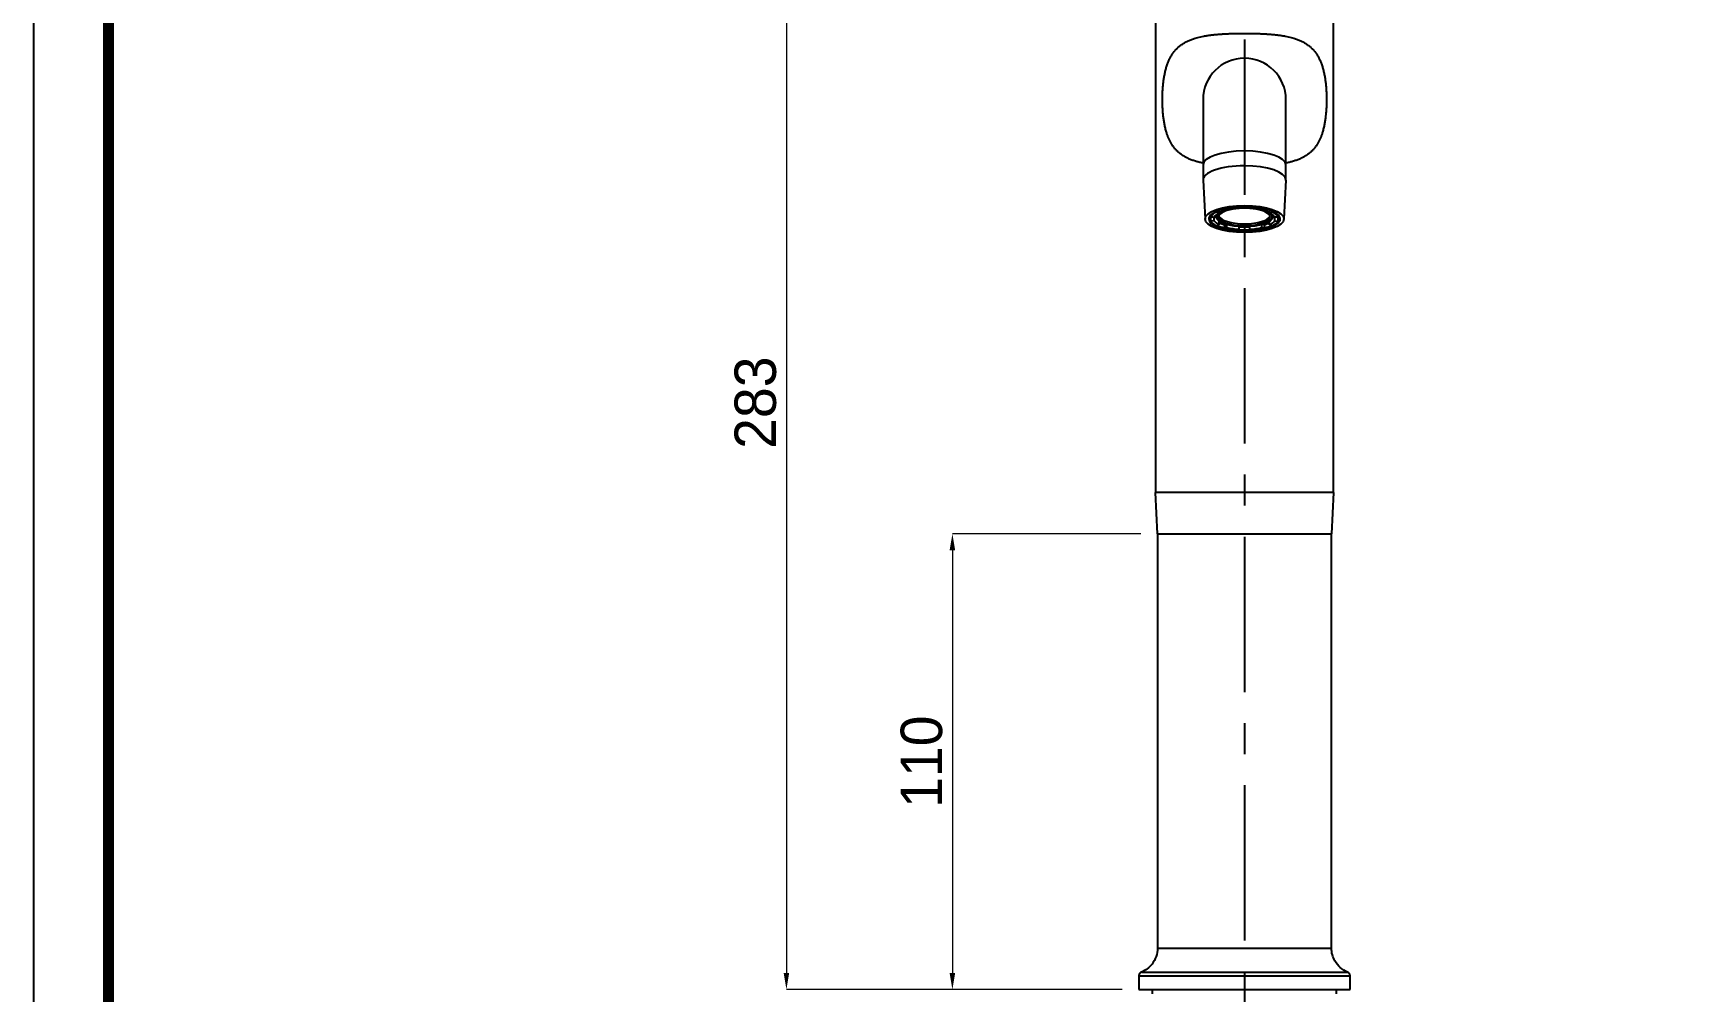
# Model space of a CAD drawing. Extents: x 0 to 1128, y 0 to 827.
# Drawn here: x 0 to 402.7, y 306.9 to 538.2 of the extents above; entities that cross this region are included whole.
import ezdxf

# ---------------------------------------------------------------- set-up
doc = ezdxf.new("R2010")
doc.units = 0
doc.header["$LTSCALE"] = 10
doc.header["$MEASUREMENT"] = 0
doc.header["$PDMODE"] = 3
doc.header["$PDSIZE"] = -10
doc.linetypes.add('CENTER', pattern=[2, 1.25, -0.25, 0.25, -0.25])
doc.layers.get('0').update_dxf_attribs({"linetype": 'CONTINUOUS'})
doc.layers.get('DEFPOINTS').update_dxf_attribs({"linetype": 'CONTINUOUS'})
doc.layers.add('1', color=7, linetype='CONTINUOUS')
doc.layers.add('42', color=7, linetype='CONTINUOUS', true_color=0xffffff)
doc.styles.add('Daelim Dimension', font='')
doc.styles.get('Daelim Dimension').set_extended_font_data('나눔고딕')
doc.dimstyles.new('DEFAULT', dxfattribs={"dimscale": 2, "dimtxt": 2, "dimasz": 2, "dimexe": 0, "dimexo": 2, "dimgap": 1, "dimtad": 1, "dimdec": 0, "dimzin": 9, "dimdsep": 46, "dimtxsty": 'Daelim Dimension', "dimcen": 0.5, "dimclrd": 5, "dimclre": 5, "dimclrt": 256, "dimadec": 1, "dimazin": 0, "dimtfac": 1, "dimtdec": 0, "dimtix": 1, "dimtmove": 0, "dimatfit": 3, "dimfxl": 1, "dimtolj": 1, "dimtzin": 1, "dimlwd": 9, "dimlwe": 9, "dimarcsym": 0})

# ---------------------------------------------------------------- blocks, each defined once
blk = doc.blocks.new('*D4')
at = {"color": 5, "lineweight": 9, "ltscale": 0.5, "transparency": 16777216}
for p, q in [((268.33, 590.69), (181.77, 590.69)), ((181.77, 586.69), (181.77, 311.39)), ((262.83, 307.39), (181.77, 307.39))]:
    blk.add_line(p, q, dxfattribs=at)
at = {"color": 5, "ltscale": 0.5, "transparency": 16777216}
for points in [[(181.1, 586.69), (182.43, 586.69), (181.77, 590.69)], [(181.1, 311.39), (182.43, 311.39), (181.77, 307.39)]]:
    blk.add_solid(points, dxfattribs=at)
at = {"layer": 'DEFPOINTS', "color": 0, "ltscale": 0.5, "transparency": 16777216}
for p in [(272.33, 590.69), (181.77, 307.39), (266.83, 307.39)]:
    blk.add_point(p, dxfattribs=at)
at = {"color": 7, "ltscale": 0.5, "transparency": 16777216, "insert": (174.32, 449.04), "char_height": 10, "attachment_point": 5, "rotation": 90, "style": 'Daelim Dimension'}
blk.add_mtext('\\A1;283', dxfattribs=at)
blk = doc.blocks.new('*D5')
at = {"color": 5, "lineweight": 9, "ltscale": 0.5, "transparency": 16777216}
for p, q in [((267.33, 417.39), (221.83, 417.39)), ((221.83, 413.39), (221.83, 311.39)), ((262.83, 307.39), (221.83, 307.39))]:
    blk.add_line(p, q, dxfattribs=at)
at = {"color": 5, "ltscale": 0.5, "transparency": 16777216}
for points in [[(221.16, 413.39), (222.5, 413.39), (221.83, 417.39)], [(221.16, 311.39), (222.5, 311.39), (221.83, 307.39)]]:
    blk.add_solid(points, dxfattribs=at)
at = {"layer": 'DEFPOINTS', "color": 0, "ltscale": 0.5, "transparency": 16777216}
for p in [(271.33, 417.39), (221.83, 307.39), (266.83, 307.39)]:
    blk.add_point(p, dxfattribs=at)
at = {"color": 7, "ltscale": 0.5, "transparency": 16777216, "insert": (214.42, 362.39), "char_height": 10, "attachment_point": 5, "rotation": 90, "style": 'Daelim Dimension'}
blk.add_mtext('\\A1;110', dxfattribs=at)

msp = doc.modelspace()

# ---------------------------------------------------------------- linework, layer by layer
at = {"ltscale": 0.5}
for p, q in [((282.33, 502.79), (282.83, 493.39)), ((302.33, 502.79), (301.83, 493.39)), ((271.33, 417.39), (270.83, 427.39)), ((313.83, 427.39), (313.33, 417.39))]:
    msp.add_line(p, q, dxfattribs=at)
msp.add_lwpolyline([(0, 0), (1128.4, 0), (1128.4, 826.8), (0, 826.8)], close=True, dxfattribs=at)
at = {"color": 5, "linetype": 'ByBlock', "lineweight": 200, "const_width": 2.6}
msp.add_lwpolyline([(18.14, 35.4), (1110.14, 35.4), (1110.14, 807.6), (18.14, 807.6)], close=True, dxfattribs=at)
at = {"layer": '1', "color": 1, "linetype": 'CENTER', "lineweight": -3, "ltscale": 3}
msp.add_line((292.33, 596.7), (292.33, 300.89), dxfattribs=at)
at = {"layer": '1', "color": 7, "linetype": 'Continuous', "lineweight": -3}
for p, q in [((286.25, 494.83), (286.25, 495.48)), ((287.6, 495.72), (288.11, 495.47)), ((291.02, 495.88), (290.86, 496.18)), ((291.02, 495.88), (291.02, 496.3)), ((293.65, 495.88), (293.65, 496.3)), ((293.81, 496.18), (293.65, 495.88)), ((296.55, 495.47), (297.06, 495.72)), ((298.41, 494.83), (298.41, 495.48)), ((284.17, 494.18), (284.17, 493.89)), ((284.17, 493.89), (285.05, 493.84)), ((284.73, 493.86), (284.17, 493.82)), ((284.17, 492.88), (284.17, 493.82)), ((285.05, 492.94), (284.17, 492.88)), ((285.05, 492.94), (285.05, 493.84)), ((286.25, 494.83), (285.51, 495.01)), ((285.51, 491.77), (286.25, 491.95)), ((285.63, 494.46), (285.63, 493.86)), ((286.25, 491.95), (286.25, 492.89)), ((287.9, 492.14), (287.6, 492)), ((287.6, 491.06), (287.6, 492)), ((288.11, 491.31), (287.6, 491.06)), ((288.11, 491.31), (288.11, 492.08)), ((291.02, 490.9), (291.02, 491.61)), ((293.65, 490.9), (293.65, 491.61)), ((296.55, 491.31), (296.55, 492.08)), ((297.06, 491.06), (296.55, 491.31)), ((297.06, 492), (296.77, 492.14)), ((297.06, 492), (297.06, 491.06)), ((299.15, 495.01), (298.41, 494.83)), ((298.41, 491.95), (298.41, 492.89)), ((298.41, 491.95), (299.15, 491.77)), ((299.03, 493.86), (299.03, 494.46)), ((300.5, 493.89), (299.62, 493.84)), ((299.62, 492.94), (299.62, 493.84)), ((299.62, 492.94), (300.5, 492.88)), ((300.5, 493.82), (299.93, 493.86)), ((300.5, 494.18), (300.5, 493.89)), ((300.5, 492.88), (300.5, 493.82)), ((290.86, 490.59), (291.02, 490.9)), ((293.65, 490.9), (293.81, 490.59)), ((271.33, 417.39), (271.33, 317.39)), ((271.33, 417.39), (292.33, 417.39)), ((292.33, 417.39), (313.33, 417.39)), ((313.33, 317.39), (313.33, 417.39)), ((271.33, 317.39), (292.33, 317.39)), ((271.33, 317.39), (292.33, 317.39)), ((292.33, 317.39), (313.33, 317.39)), ((292.33, 317.39), (313.33, 317.39)), ((266.83, 310.68), (266.83, 307.39)), ((266.83, 310.68), (292.33, 310.68)), ((267.45, 311.61), (292.33, 311.61)), ((292.33, 311.61), (317.21, 311.61)), ((292.33, 310.68), (317.83, 310.68)), ((317.83, 307.39), (317.83, 310.68)), ((266.83, 307.39), (292.33, 307.39)), ((270.08, 307.39), (270.08, 306.39)), ((292.33, 307.39), (317.83, 307.39)), ((314.58, 306.39), (314.58, 307.39))]:
    msp.add_line(p, q, dxfattribs=at)
for centre, major_axis, start_param, end_param in [((292.33, 493.86), (6.7, 0), 2.294541, 3.141593), ((292.33, 493.86), (6.2, 0), 2.130687, 3.141593), ((292.33, 493.39), (8.3, 0), 1.749589, 2.177401), ((292.33, 493.39), (7.4, 0), 1.749589, 2.177401), ((292.33, 493.86), (6.7, 0), 1.373072, 1.768422), ((292.33, 493.86), (6.2, 0), 1.356874, 1.784621), ((292.33, 493.39), (7.4, 0), 0.964191, 1.392003), ((292.33, 493.39), (8.3, 0), 0.964191, 1.392003), ((292.33, 493.86), (6.2, 0), 0, 1.010807), ((292.33, 493.86), (6.7, 0), 0, 0.846954), ((292.33, 494.33), (8.3, 0), 3.253271, 3.320386), ((292.33, 493.39), (8.3, 0), 2.534988, 2.9628), ((292.33, 493.39), (8.3, 0), 3.320386, 3.748198), ((292.33, 493.39), (7.4, 0), 2.534988, 2.9628), ((292.33, 493.39), (7.4, 0), 3.320386, 3.748198), ((292.33, 494.61), (7.4, 0), 3.384477, 3.611654), ((292.33, 493.86), (6.7, 0), 3.141593, 6.283185), ((292.33, 493.86), (6.2, 0), 3.141593, 6.283185), ((292.33, 494.33), (6.2, 0), 3.252628, 6.172248), ((292.33, 494.33), (8.3, 0), 3.890405, 4.105784), ((292.33, 493.39), (7.4, 0), 4.105784, 4.533596), ((292.33, 494.33), (8.3, 0), 4.553163, 4.871615), ((292.33, 493.39), (7.4, 0), 4.891182, 5.318994), ((292.33, 494.33), (8.3, 0), 5.318994, 5.534373), ((292.33, 493.39), (7.4, 0), 0.178793, 0.606605), ((292.33, 493.39), (7.4, 0), 5.67658, 6.104392), ((292.33, 494.61), (7.4, 0), 5.813223, 6.040399), ((292.33, 493.39), (8.3, 0), 0.178793, 0.606605), ((292.33, 493.39), (8.3, 0), 5.67658, 6.104392), ((292.33, 493.39), (8.3, 0), 4.105784, 4.533596), ((292.33, 493.39), (8.3, 0), 4.891182, 5.318994)]:
    msp.add_ellipse(centre, major_axis=major_axis, ratio=0.34202, start_param=start_param, end_param=end_param, dxfattribs=at)
for points in [[(271.33, 317.39), (271.33, 316.67), (271.11, 315.33), (270.18, 313.61), (268.9, 312.35), (267.97, 311.82), (267.45, 311.61)], [(317.21, 311.61), (316.55, 311.88), (315.4, 312.6), (314.15, 314.11), (313.47, 315.77), (313.34, 316.83), (313.33, 317.39)]]:
    msp.add_open_spline(points, degree=3, knots=[0, 0, 0, 0, 0.279785, 0.559569, 0.779785, 1, 1, 1, 1], dxfattribs=at)
for points in [[(267.45, 311.61), (266.86, 311.32), (266.83, 310.68)], [(317.83, 310.68), (317.8, 311.34), (317.21, 311.61)]]:
    msp.add_open_spline(points, degree=2, dxfattribs=at)
at = {"layer": '42', "color": 7, "linetype": 'Continuous', "lineweight": -3}
for p, q in [((270.83, 552.39), (270.83, 427.39)), ((313.83, 427.39), (313.83, 552.39)), ((282.33, 522.19), (282.33, 506.39)), ((302.33, 506.39), (302.33, 522.19)), ((282.33, 506.39), (282.33, 502.79)), ((302.33, 502.79), (302.33, 506.39)), ((313.83, 427.39), (270.83, 427.39)), ((271.33, 417.39), (313.33, 417.39))]:
    msp.add_line(p, q, dxfattribs=at)
for start, end in [(90, 180), (0, 90)]:
    msp.add_arc((292.33, 522.19), 10, start, end, dxfattribs=at)
for centre, major_axis, start_param, end_param in [((292.33, 506.39), (-10, 0), 4.712389, 6.283185), ((292.33, 506.39), (-10, 0), 3.141593, 4.712389), ((292.33, 502.79), (10, 0), 1.570796, 3.177986), ((292.33, 502.79), (10, 0), 0, 1.570796), ((292.33, 502.79), (10, 0), 6.246792, 6.283185), ((292.33, 493.39), (-8.62, 0), 3.726027, 5.870459), ((292.33, 493.39), (-8.62, 0), 5.870459, 6.283185), ((292.33, 493.39), (-8.62, 0), 0, 1.570796), ((292.33, 493.62), (-8.38, 0), 0, 0.222955), ((292.33, 493.62), (-8.38, 0), 6.029403, 6.060132), ((292.33, 493.62), (-8.38, 0), 0.67397, 0.970359), ((292.33, 493.39), (-8.62, 0), 1.570796, 3.726027), ((292.33, 493.62), (-8.38, 0), 2.171233, 2.467623), ((292.33, 493.62), (-8.38, 0), 2.918638, 3.141593), ((292.33, 493.62), (-8.38, 0), 3.141593, 3.255377), ((292.33, 493.62), (-8.38, 0), 1.40655, 1.570796), ((292.33, 493.62), (-8.38, 0), 1.570796, 1.735043)]:
    msp.add_ellipse(centre, major_axis=major_axis, ratio=0.34202, start_param=start_param, end_param=end_param, dxfattribs=at)
msp.add_ellipse((292.33, 493.39), major_axis=(9.5, 0), ratio=0.34202, dxfattribs=at)
for points, knots in [([(282.33, 506.88), (282.28, 506.89), (281.94, 506.96), (281.32, 507.1), (280.47, 507.33), (279.63, 507.6), (278.82, 507.93), (278.08, 508.3), (277.43, 508.69), (276.85, 509.1), (276.35, 509.52), (275.88, 509.98), (275.45, 510.47), (275.06, 510.99), (274.69, 511.55), (274.36, 512.16), (274.06, 512.79), (273.79, 513.45), (273.54, 514.2), (273.3, 515.05), (273.08, 515.99), (272.9, 516.97), (272.76, 517.97), (272.66, 519), (272.58, 520.04), (272.54, 521.09), (272.52, 522.14), (272.53, 523.2), (272.58, 524.25), (272.65, 525.29), (272.75, 526.31), (272.89, 527.32), (273.06, 528.3), (273.27, 529.24), (273.53, 530.15), (273.82, 531.02), (274.17, 531.84), (274.57, 532.61), (275.01, 533.32), (275.51, 533.98), (276.06, 534.58), (276.67, 535.13), (277.32, 535.61), (278.02, 536.04), (278.76, 536.41), (279.57, 536.75), (280.35, 537.01), (281.09, 537.22), (281.78, 537.38), (282.51, 537.53), (283.29, 537.66), (283.84, 537.74), (284.15, 537.78), (284.2, 537.78), (284.25, 537.79), (284.3, 537.8), (284.35, 537.8), (284.4, 537.81), (284.45, 537.81), (284.5, 537.82), (284.55, 537.83), (284.61, 537.83), (284.66, 537.84), (284.71, 537.84), (284.76, 537.85), (284.81, 537.86), (284.86, 537.86), (284.92, 537.87), (284.97, 537.87), (285.02, 537.88), (285.07, 537.88), (285.13, 537.89), (285.18, 537.89), (285.23, 537.9), (285.29, 537.9), (285.34, 537.91), (285.39, 537.91), (285.45, 537.92), (285.5, 537.92), (285.56, 537.93), (285.61, 537.93), (285.67, 537.94), (285.72, 537.94), (285.78, 537.95), (285.83, 537.95), (285.89, 537.96), (285.95, 537.96), (286, 537.97), (286.06, 537.97), (286.12, 537.98), (286.17, 537.98), (286.23, 537.98), (286.29, 537.99), (286.34, 537.99), (286.4, 538), (286.46, 538), (286.52, 538.01), (286.58, 538.01), (286.64, 538.01), (286.69, 538.02), (286.75, 538.02), (286.81, 538.03), (286.87, 538.03), (286.93, 538.03), (286.99, 538.04), (287.05, 538.04), (287.11, 538.05), (287.17, 538.05), (287.23, 538.05), (287.29, 538.06), (287.35, 538.06), (287.41, 538.06), (287.48, 538.07), (287.54, 538.07), (287.6, 538.07), (287.66, 538.08), (287.72, 538.08), (287.79, 538.08), (287.85, 538.09), (287.91, 538.09), (287.97, 538.09), (288.04, 538.09), (288.1, 538.1), (288.17, 538.1), (288.23, 538.1), (288.29, 538.11), (288.36, 538.11), (288.42, 538.11), (288.49, 538.11), (288.55, 538.12), (288.62, 538.12), (288.68, 538.12), (288.75, 538.12), (288.81, 538.13), (288.88, 538.13), (288.94, 538.13), (289.01, 538.13), (289.08, 538.14), (289.14, 538.14), (289.21, 538.14), (289.28, 538.14), (289.34, 538.14), (289.41, 538.15), (289.48, 538.15), (289.55, 538.15), (289.61, 538.15), (289.68, 538.15), (289.75, 538.16), (289.82, 538.16), (289.89, 538.16), (289.96, 538.16), (290.03, 538.16), (290.1, 538.16), (290.17, 538.16), (290.23, 538.17), (290.3, 538.17), (290.37, 538.17), (290.45, 538.17), (290.52, 538.17), (290.59, 538.17), (290.66, 538.17), (290.73, 538.17), (290.8, 538.18), (290.87, 538.18), (290.94, 538.18), (291.01, 538.18), (291.09, 538.18), (291.16, 538.18), (291.23, 538.18), (291.3, 538.18), (291.37, 538.18), (291.45, 538.18), (291.52, 538.18), (291.59, 538.18), (291.67, 538.18), (291.74, 538.18), (291.81, 538.18), (291.89, 538.19), (291.96, 538.19), (292.04, 538.19), (292.11, 538.19), (292.18, 538.19), (292.26, 538.19), (292.31, 538.19), (292.33, 538.19)], [0, 0, 0, 0, 0.002769, 0.020697, 0.03786, 0.057223, 0.075976, 0.094161, 0.111828, 0.127035, 0.142, 0.15676, 0.171356, 0.185832, 0.20074, 0.215539, 0.23028, 0.245013, 0.259789, 0.27828, 0.296714, 0.315191, 0.333808, 0.352308, 0.37074, 0.389197, 0.407772, 0.426322, 0.444756, 0.463165, 0.481642, 0.500236, 0.518691, 0.537102, 0.555568, 0.574046, 0.592473, 0.610948, 0.629569, 0.647702, 0.666034, 0.684648, 0.703622, 0.721327, 0.739545, 0.758327, 0.777717, 0.791523, 0.805823, 0.82063, 0.835952, 0.851798, 0.852736, 0.853676, 0.85462, 0.855566, 0.856515, 0.857466, 0.858421, 0.859378, 0.860338, 0.861301, 0.862267, 0.863235, 0.864206, 0.86518, 0.866157, 0.867136, 0.868119, 0.869104, 0.870092, 0.871083, 0.872076, 0.873073, 0.874072, 0.875074, 0.876079, 0.877086, 0.878096, 0.87911, 0.880126, 0.881145, 0.882166, 0.883191, 0.884218, 0.885248, 0.886281, 0.887316, 0.888355, 0.889396, 0.890441, 0.891487, 0.892537, 0.89359, 0.894645, 0.895704, 0.896765, 0.897829, 0.898895, 0.899965, 0.901038, 0.902113, 0.903191, 0.904272, 0.905356, 0.906442, 0.907532, 0.908624, 0.909719, 0.910817, 0.911918, 0.913021, 0.914128, 0.915237, 0.916349, 0.917464, 0.918582, 0.919703, 0.920826, 0.921953, 0.923082, 0.924214, 0.925349, 0.926487, 0.927627, 0.928771, 0.929917, 0.931067, 0.932219, 0.933374, 0.934531, 0.935692, 0.936855, 0.938022, 0.939191, 0.940363, 0.941538, 0.942716, 0.943896, 0.94508, 0.946266, 0.947456, 0.948648, 0.949843, 0.951041, 0.952241, 0.953445, 0.954651, 0.955861, 0.957073, 0.958288, 0.959506, 0.960727, 0.96195, 0.963177, 0.964406, 0.965639, 0.966874, 0.968112, 0.969353, 0.970597, 0.971843, 0.973093, 0.974345, 0.975601, 0.976859, 0.97812, 0.979384, 0.980651, 0.981921, 0.983193, 0.984469, 0.985747, 0.987028, 0.988313, 0.9896, 0.99089, 0.992182, 0.993478, 0.994777, 0.996078, 0.997383, 0.99869, 1, 1, 1, 1]), ([(292.33, 538.19), (292.36, 538.19), (292.41, 538.19), (292.48, 538.19), (292.56, 538.19), (292.63, 538.19), (292.71, 538.19), (292.78, 538.19), (292.85, 538.18), (292.93, 538.18), (293, 538.18), (293.07, 538.18), (293.15, 538.18), (293.22, 538.18), (293.29, 538.18), (293.36, 538.18), (293.44, 538.18), (293.51, 538.18), (293.58, 538.18), (293.65, 538.18), (293.72, 538.18), (293.8, 538.18), (293.87, 538.18), (293.94, 538.17), (294.01, 538.17), (294.08, 538.17), (294.15, 538.17), (294.22, 538.17), (294.29, 538.17), (294.36, 538.17), (294.43, 538.17), (294.5, 538.16), (294.57, 538.16), (294.64, 538.16), (294.71, 538.16), (294.78, 538.16), (294.85, 538.16), (294.91, 538.16), (294.98, 538.15), (295.05, 538.15), (295.12, 538.15), (295.19, 538.15), (295.25, 538.15), (295.32, 538.14), (295.39, 538.14), (295.46, 538.14), (295.52, 538.14), (295.59, 538.14), (295.66, 538.13), (295.72, 538.13), (295.79, 538.13), (295.85, 538.13), (295.92, 538.12), (295.98, 538.12), (296.05, 538.12), (296.12, 538.12), (296.18, 538.11), (296.24, 538.11), (296.31, 538.11), (296.37, 538.11), (296.44, 538.1), (296.5, 538.1), (296.56, 538.1), (296.63, 538.09), (296.69, 538.09), (296.75, 538.09), (296.82, 538.09), (296.88, 538.08), (296.94, 538.08), (297, 538.08), (297.07, 538.07), (297.13, 538.07), (297.19, 538.07), (297.25, 538.06), (297.31, 538.06), (297.37, 538.06), (297.43, 538.05), (297.49, 538.05), (297.56, 538.05), (297.62, 538.04), (297.68, 538.04), (297.74, 538.03), (297.79, 538.03), (297.85, 538.03), (297.91, 538.02), (297.97, 538.02), (298.03, 538.01), (298.09, 538.01), (298.15, 538.01), (298.21, 538), (298.26, 538), (298.32, 537.99), (298.38, 537.99), (298.44, 537.98), (298.49, 537.98), (298.55, 537.98), (298.61, 537.97), (298.66, 537.97), (298.72, 537.96), (298.78, 537.96), (298.83, 537.95), (298.89, 537.95), (298.94, 537.94), (299, 537.94), (299.05, 537.93), (299.11, 537.93), (299.16, 537.92), (299.22, 537.92), (299.27, 537.91), (299.33, 537.91), (299.38, 537.9), (299.43, 537.9), (299.49, 537.89), (299.54, 537.89), (299.59, 537.88), (299.65, 537.88), (299.7, 537.87), (299.75, 537.87), (299.8, 537.86), (299.86, 537.86), (299.91, 537.85), (299.96, 537.84), (300.01, 537.84), (300.06, 537.83), (300.11, 537.83), (300.16, 537.82), (300.21, 537.81), (300.26, 537.81), (300.31, 537.8), (300.36, 537.8), (300.41, 537.79), (300.46, 537.78), (300.51, 537.78), (300.82, 537.74), (301.38, 537.66), (302.15, 537.53), (302.89, 537.38), (303.58, 537.22), (304.32, 537.01), (305.1, 536.75), (305.91, 536.41), (306.65, 536.04), (307.34, 535.61), (308, 535.13), (308.61, 534.58), (309.16, 533.98), (309.65, 533.32), (310.1, 532.61), (310.5, 531.84), (310.84, 531.02), (311.14, 530.15), (311.39, 529.24), (311.6, 528.3), (311.78, 527.32), (311.91, 526.31), (312.02, 525.29), (312.09, 524.25), (312.13, 523.2), (312.14, 522.14), (312.13, 521.09), (312.08, 520.04), (312.01, 519), (311.9, 517.97), (311.76, 516.97), (311.59, 515.99), (311.37, 515.05), (311.13, 514.2), (310.87, 513.45), (310.61, 512.79), (310.31, 512.16), (309.97, 511.55), (309.61, 510.99), (309.21, 510.47), (308.78, 509.98), (308.32, 509.52), (307.81, 509.1), (307.24, 508.69), (306.58, 508.3), (305.84, 507.93), (305.03, 507.6), (304.2, 507.33), (303.34, 507.1), (302.73, 506.96), (302.38, 506.89), (302.34, 506.88)], [0, 0, 0, 0, 0.00131, 0.002617, 0.003921, 0.005223, 0.006521, 0.007817, 0.00911, 0.010399, 0.011686, 0.01297, 0.014252, 0.01553, 0.016805, 0.018078, 0.019347, 0.020614, 0.021878, 0.023139, 0.024397, 0.025652, 0.026905, 0.028154, 0.029401, 0.030644, 0.031885, 0.033123, 0.034358, 0.03559, 0.03682, 0.038046, 0.03927, 0.04049, 0.041708, 0.042923, 0.044135, 0.045345, 0.046551, 0.047754, 0.048955, 0.050153, 0.051348, 0.05254, 0.053729, 0.054915, 0.056098, 0.057279, 0.058457, 0.059631, 0.060803, 0.061973, 0.063139, 0.064302, 0.065463, 0.06662, 0.067775, 0.068927, 0.070076, 0.071222, 0.072366, 0.073506, 0.074644, 0.075779, 0.076911, 0.07804, 0.079166, 0.08029, 0.08141, 0.082528, 0.083643, 0.084755, 0.085864, 0.086971, 0.088074, 0.089175, 0.090273, 0.091368, 0.09246, 0.093549, 0.094636, 0.095719, 0.0968, 0.097878, 0.098953, 0.100026, 0.101095, 0.102162, 0.103226, 0.104287, 0.105345, 0.1064, 0.107453, 0.108502, 0.109549, 0.110593, 0.111635, 0.112673, 0.113709, 0.114742, 0.115771, 0.116799, 0.117823, 0.118845, 0.119863, 0.120879, 0.121892, 0.122903, 0.12391, 0.124915, 0.125917, 0.126916, 0.127912, 0.128905, 0.129896, 0.130884, 0.131869, 0.132851, 0.133831, 0.134807, 0.135781, 0.136752, 0.137721, 0.138686, 0.139649, 0.140609, 0.141566, 0.14252, 0.143472, 0.144421, 0.145367, 0.14631, 0.147251, 0.148188, 0.164033, 0.179354, 0.194159, 0.208458, 0.222262, 0.24165, 0.260431, 0.278648, 0.29635, 0.315323, 0.333935, 0.352266, 0.370397, 0.389016, 0.40749, 0.425915, 0.444391, 0.462855, 0.481265, 0.499717, 0.51831, 0.536786, 0.555193, 0.573625, 0.592173, 0.610746, 0.629202, 0.647633, 0.666131, 0.684746, 0.703221, 0.721654, 0.740142, 0.754917, 0.769649, 0.784388, 0.799187, 0.814093, 0.828567, 0.843162, 0.857921, 0.872884, 0.88809, 0.905755, 0.923939, 0.94269, 0.962051, 0.979212, 0.997139, 1, 1, 1, 1])]:
    msp.add_open_spline(points, degree=3, knots=knots, dxfattribs=at)
for points, degree in [([(283.96, 493.62), (283.86, 493.95), (284.22, 494.26)], 2), ([(300.64, 493.95), (300.68, 493.84), (300.71, 493.73), (300.71, 493.62)], 3)]:
    msp.add_open_spline(points, degree=degree, dxfattribs=at)

# ---------------------------------------------------------------- dimensions: what is measured, and where the dimension line sits
at = {"color": 5, "ltscale": 0.5}
dim = msp.add_linear_dim(base=(181.77, 307.39), p1=(272.33, 590.69), p2=(266.83, 307.39), angle=90, text='283', dimstyle='DEFAULT', override={"dimtxt": 5, "dimclrd": 5, "dimclre": 5, "dimclrt": 7}, dxfattribs=at)
dim.commit()
dim.dimension.update_dxf_attribs({"geometry": '*D4', "text_midpoint": (174.32, 449.04)})
dim = msp.add_linear_dim(base=(221.83, 307.39), p1=(271.33, 417.39), p2=(266.83, 307.39), angle=90, dimstyle='DEFAULT', override={"dimtxt": 5, "dimclrd": 5, "dimclre": 5, "dimclrt": 7}, dxfattribs=at)
dim.commit()
dim.dimension.update_dxf_attribs({"geometry": '*D5', "text_midpoint": (214.42, 362.39)})

doc.saveas('drawing.dxf')
